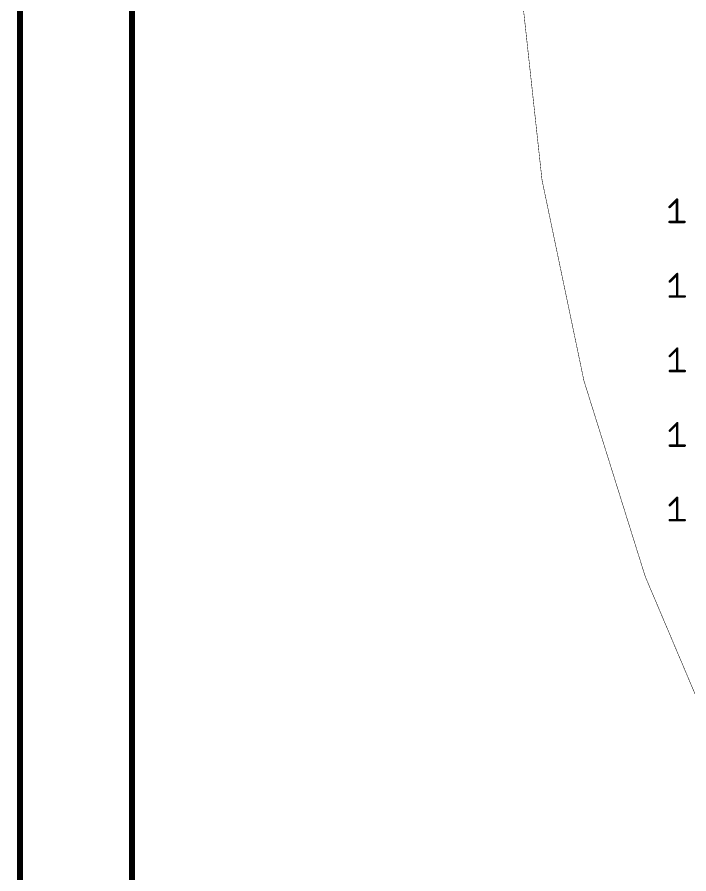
# Model space of a CAD drawing. Extents: x 4 to 288, y -28 to 191.
# Drawn here: x 3.66 to 37.94, y 48.55 to 92.31 of the extents above; entities that cross this region are included whole.
import ezdxf

# ---------------------------------------------------------------- set-up
doc = ezdxf.new("R2010")
doc.units = 0
doc.header["$MEASUREMENT"] = 0
for name, color, linetype in [('1', 22, 'CONTINUOUS'), ('16', 175, 'CONTINUOUS'), ('20', 7, 'CONTINUOUS'), ('21', 2, 'CONTINUOUS')]:
    doc.layers.add(name, color=color, linetype=linetype)

msp = doc.modelspace()

# ---------------------------------------------------------------- linework, layer by layer
at = {"layer": '1', "const_width": 0.3048}
msp.add_lwpolyline([(3.81, -24.765), (3.81, 189.23)], dxfattribs=at)
at = {"layer": '16', "const_width": 0.3048}
msp.add_lwpolyline([(9.525, -24.765), (9.525, 190.5)], dxfattribs=at)
at = {"layer": '20', "const_width": 0.0254}
msp.add_lwpolyline([(71.1264, 186.0347, 2.9429), (202.1142, 186.0347)], format="xyb", dxfattribs=at)
at = {"layer": '21', "const_width": 0.127}
for points in [[(36.9541, 82.6078), (37.3354, 82.9891)], [(37.3354, 82.9891), (37.3354, 81.8451)], [(36.9541, 81.8451), (37.7167, 81.8451)], [(36.9633, 78.8029), (37.3447, 79.1842)], [(37.3447, 79.1842), (37.3447, 78.0402)], [(36.9633, 78.0402), (37.726, 78.0402)], [(36.9633, 74.9929), (37.3447, 75.3742)], [(37.3447, 75.3742), (37.3447, 74.2302)], [(36.9633, 74.2302), (37.726, 74.2302)], [(36.9633, 71.1829), (37.3447, 71.5642)], [(37.3447, 71.5642), (37.3447, 70.4202)], [(36.9633, 70.4202), (37.726, 70.4202)], [(36.9633, 67.3729), (37.3447, 67.7542)], [(37.3447, 67.7542), (37.3447, 66.6102)], [(36.9633, 66.6102), (37.726, 66.6102)]]:
    msp.add_lwpolyline(points, dxfattribs=at)
at = {"layer": '21', "const_width": 0.0635}
for points in [[(37.3672, 82.9891, 1), (37.3037, 82.9891)], [(37.3579, 82.9667, 1), (37.313, 83.0116)], [(36.9316, 82.6302, 1), (36.9765, 82.5853)], [(36.9541, 81.8769, 1), (36.9541, 81.8134)], [(37.3037, 81.8451, 1), (37.3672, 81.8451)], [(37.7167, 81.8134, 1), (37.7167, 81.8769)], [(37.3764, 79.1842, 1), (37.3129, 79.1842)], [(37.3671, 79.1618, 1), (37.3222, 79.2067)], [(36.9409, 78.8253, 1), (36.9858, 78.7804)], [(36.9633, 78.072, 1), (36.9633, 78.0085)], [(37.3129, 78.0402, 1), (37.3764, 78.0402)], [(37.726, 78.0085, 1), (37.726, 78.072)], [(37.3764, 75.3742, 1), (37.3129, 75.3742)], [(37.3671, 75.3518, 1), (37.3222, 75.3967)], [(36.9409, 75.0153, 1), (36.9858, 74.9704)], [(36.9633, 74.262, 1), (36.9633, 74.1985)], [(37.3129, 74.2302, 1), (37.3764, 74.2302)], [(37.726, 74.1985, 1), (37.726, 74.262)], [(37.3764, 71.5642, 1), (37.3129, 71.5642)], [(37.3671, 71.5418, 1), (37.3222, 71.5867)], [(36.9409, 71.2053, 1), (36.9858, 71.1604)], [(36.9633, 70.452, 1), (36.9633, 70.3885)], [(37.726, 70.3885, 1), (37.726, 70.452)], [(37.3129, 70.4202, 1), (37.3764, 70.4202)], [(36.9409, 67.3953, 1), (36.9858, 67.3504)], [(37.3764, 67.7542, 1), (37.3129, 67.7542)], [(37.3671, 67.7318, 1), (37.3222, 67.7767)], [(36.9633, 66.642, 1), (36.9633, 66.5785)], [(37.3129, 66.6102, 1), (37.3764, 66.6102)], [(37.726, 66.5785, 1), (37.726, 66.642)]]:
    msp.add_lwpolyline(points, format="xyb", dxfattribs=at)

doc.saveas('drawing.dxf')
